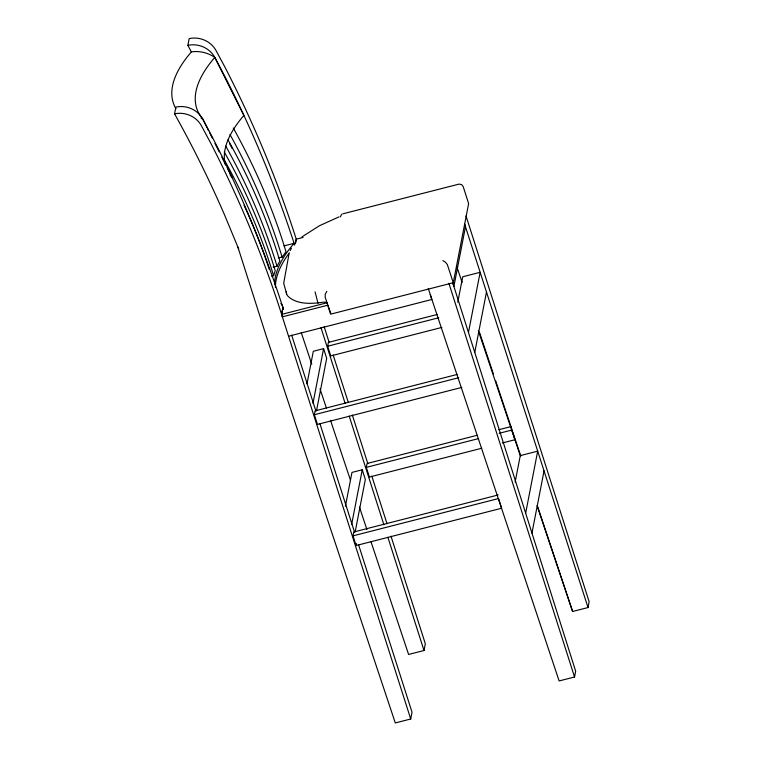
<?xml version="1.0" encoding="UTF-8"?>
<svg xmlns="http://www.w3.org/2000/svg" width="761" height="761" viewBox="0 0 761 761"><rect width="100%" height="100%" fill="white"/><g stroke="black" fill="none" stroke-linecap="round" stroke-linejoin="round"><path stroke-width="1.14" d="M340.319 216.875L341.765 214.174M238.678 248.99L224.39 214.535A1209.334 1125.728 11 0 0 174.564 113.846L175.877 107.092A23.677 22.04 11 0 1 202.797 119.144C235.358 179.282 261.936 242.597 282.949 307.653L283.444 309.28L282.112 305.037A282.131 91.853 -17.7 0 1 280.857 303.458M283.967 245.898L294.098 243.301L294.659 245.042C273.675 180.3 247.201 117.28 214.783 57.408A31.106 28.956 11 0 0 191.344 51.862L187.853 45.356L189.166 38.602A23.677 22.04 11 0 1 216.095 50.654L224.914 67.073A1209.334 1125.728 11 0 1 296.248 239.163L295.373 243.672L296.2 239.173L303.068 237.422M288.98 254.126L283.701 283.254L286.621 293.879M237.841 246.964L266.455 336.647L395.301 722.95L410.721 718.993L281.599 314.417L282.949 307.653L281.646 314.407L282.369 316.842L327.867 305.18L330.531 312.704A9.513 3.092 -17.7 0 1 330.778 313.132M306.987 383.896L313.313 351.278L323.596 348.643L326.688 358.336L316.509 410.759M312.971 403.397L323.596 348.643M461.832 387.397L317.442 424.41L314.35 414.726L315.102 410.864L457.199 374.431M441.894 327.42L330.74 355.92L327.649 346.236L328.4 342.374L437.261 314.464M345.418 506.198L351.972 472.41L362.255 469.775L365.347 479.468L355.168 531.891M351.62 524.529L362.255 469.775M353.009 535.858L498.541 498.541L501.632 508.234L356.1 545.542L353.009 535.858L353.76 531.996L498.141 494.973M481.694 448.258L369.399 477.052L366.307 467.368L367.059 463.506L477.061 435.302M356.1 545.542L356.481 543.611M326.783 291.349L325.204 294.345L325.194 297.209L330.607 314.169L453.28 282.721L468.633 203.615L463.221 186.654L461.708 184.666L459.13 184.086L342.84 213.822M457.78 302.241L462.717 276.776L480.143 272.305L468.462 332.5M474.759 352.41L486.488 292.015M410.721 718.993L412.024 712.248L358.536 544.638M371.064 541.927L408.6 654.46L424.01 650.503L425.323 643.758L390.983 536.172M515.14 482.046L520.277 455.62L478.365 330.797M525.651 513.19L537.694 451.149L520.277 455.62M531.958 533.109L544.039 470.859M430.279 294.64L559.126 680.943L574.545 676.995L575.668 671.202L452.871 283.235M537.076 505.656L572.605 611.492L588.025 607.535L589.147 601.751L466.008 215.915M271.601 276.157L273.608 275.691L275.206 270.707A622.336 573.204 17.8 0 0 224.267 152.019M290.179 250.607L291.415 248.191M273.104 267.054L277.052 266.274L279.858 261.013A622.336 557.937 28.1 0 0 227.977 139.824M278.279 257.789L282.141 257.151L286.012 251.701A622.336 539.949 35.4 0 0 233.266 128M191.344 51.862L186.474 57.884A282.131 91.853 -17.7 0 0 175.934 108.747M302.012 236.861L319.411 225.751L339.035 216.875M286.25 291.824A71.163 23.172 -17.7 0 0 287.544 295.763C295.801 304.362 309.841 303.924 320.781 302.555A9.513 3.092 -17.7 0 1 326.992 302.669L327.611 304.371M281.599 314.417L327.097 302.754M288.562 336.219L431.829 299.492L428.291 288.409M327.649 346.236L438.802 317.737M314.35 414.726L458.74 377.703M498.836 429.718L511.44 426.483M366.307 467.368L478.602 438.574M499.235 433.285L511.839 430.051L514.931 439.744L502.327 442.969M442.845 260.623L445.375 262.155L447.306 264.486L453.28 282.721M187.853 45.356A23.677 22.04 11 0 1 214.783 57.408L243.862 115.444A282.131 91.853 -17.7 0 0 225.227 164.395M201.085 118.041A31.106 28.956 11 0 1 202.797 119.144L208.619 130.749M209.675 132.861L212.319 138.141M214.963 143.42L219.197 151.858M221.841 157.137L226.065 165.575M227.12 167.686L231.886 177.18A282.131 91.853 -17.7 0 1 230.041 174.802M456.847 266.702L462.127 282.445M479.449 332.186L493.347 373.851M495.601 380.614L520.771 456.067M537.675 506.75L572.605 611.492M301.251 332.624L311.763 364.139M320.02 388.89L326.402 408.02M330.531 420.395L350.421 480.039M359.43 507.045L366.935 529.551M464.514 223.724L588.025 607.535M464.762 224.638L465.456 226.835L453.908 286.355L452.852 283.054M448.876 283.235L574.545 676.995M317.984 303.259L315.083 291.882M324.129 326.659L329.19 342.517M333.156 354.978L348.338 402.54M352.314 414.992L367.858 463.696M371.834 476.148L387.016 523.711M321.009 327.753L345.218 403.625M349.194 416.086L383.896 524.805M387.872 537.256L424.01 650.503M291.672 335.135L315.891 411.007M319.867 423.468L354.559 532.186M202.797 119.144A282.131 91.853 -17.7 0 1 214.783 57.408M275.387 287.211A282.131 91.853 -17.7 0 1 289.418 252.785M274.55 284.595A282.131 91.853 -17.7 0 1 294.098 243.301M281.646 314.407A1209.334 1125.728 11 0 0 210.302 142.317L201.494 125.898A23.677 22.04 11 0 0 174.564 113.846M244.005 205.251A622.336 583.868 3.3 0 1 269.27 269.423M224.381 160.057A622.336 573.204 17.8 0 1 273.608 275.691M225.741 146.102A622.336 557.937 28.1 0 1 277.052 266.274M229.965 134.488A622.336 539.949 35.4 0 1 282.141 257.151M229.499 143.439A617.304 535.582 35.4 0 1 232.229 148.576"/></g></svg>
